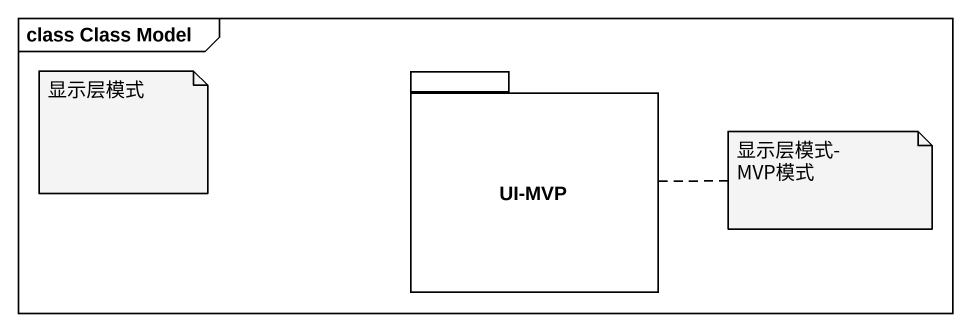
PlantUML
@startuml
mainframe class Class Model
package "UI-MVP" as UI_MVP {
}
note as N1
  显示层模式
end note
note right of UI_MVP : 显示层模式-MVP模式
@enduml
